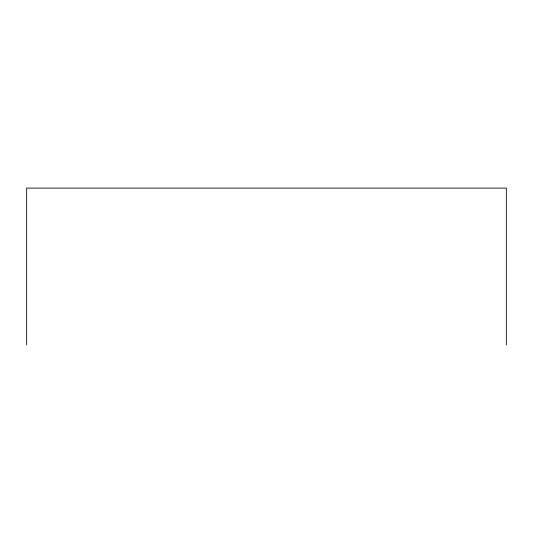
<?xml version="1.0" encoding="UTF-8"?>
<svg xmlns="http://www.w3.org/2000/svg" width="533" height="533" viewBox="0 0 533 533"><rect width="100%" height="100%" fill="white"/><g stroke="black" fill="none" stroke-linecap="round" stroke-linejoin="round"><path stroke-width="0.8" d="M506.35 344.898L506.35 188.102L26.65 188.102L26.65 344.898"/></g></svg>
